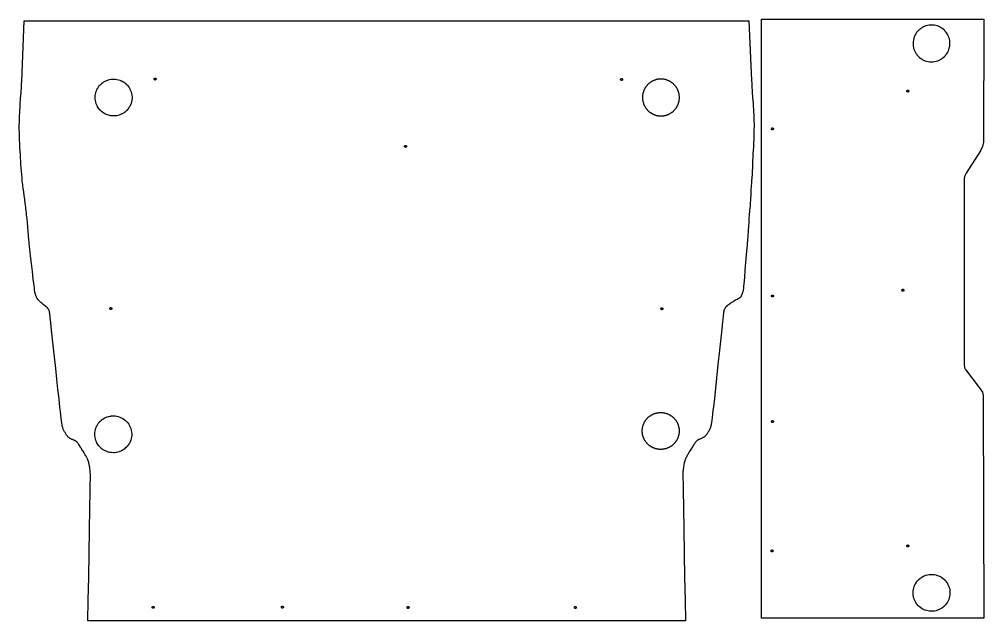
# Model space of a CAD drawing. Extents: x 0 to 10511, y 0 to 8892.
# Drawn here: x 3452 to 5412, y 476 to 1700 of the extents above; entities that cross this region are included whole.
import ezdxf

# ---------------------------------------------------------------- set-up
doc = ezdxf.new("R2010")
doc.units = 0
doc.layers.add('Default_Layer', color=1, linetype='CONTINUOUS')

msp = doc.modelspace()

# ---------------------------------------------------------------- linework, layer by layer
at = {"layer": 'Default_Layer'}
for points in [[(3591.6, 476.2), (3592.3, 517.7), (3593.1, 564.5), (3594.8, 661.1), (3595.5, 704.4), (3596.1, 740), (3596.3, 753.9), (3596.4, 764.7), (3596.5, 771.9), (3596.5, 774.1), (3596.5, 775.2), (3596.3, 777.6), (3596.1, 780.2), (3595.9, 782.7), (3595.6, 785.2), (3595.3, 787.6), (3594.9, 790), (3594.7, 791.1), (3594.5, 792.1), (3594.3, 793.1), (3594.1, 794), (3593.9, 794.9), (3593.6, 795.8), (3593.4, 796.8), (3593.1, 797.8), (3592.4, 799.8), (3591.7, 801.7), (3591, 803.5), (3590.4, 805.2), (3589.8, 806.6), (3589.3, 807.8), (3588.8, 808.7), (3588.3, 809.7), (3587.8, 810.6), (3587.3, 811.5), (3586.2, 813.4), (3585.1, 815.2), (3583.6, 817.6), (3581.6, 820.9), (3580.5, 822.7), (3579.4, 824.5), (3578.3, 826.3), (3577.2, 827.9), (3576.7, 828.7), (3576.2, 829.5), (3575.2, 831.1), (3574.2, 832.8), (3573.1, 834.4), (3572.6, 835.3), (3572, 836.1), (3571.4, 836.9), (3570.8, 837.6), (3570.2, 838.4), (3569.6, 839.1), (3568.9, 839.8), (3568.2, 840.4), (3567.8, 840.7), (3567.4, 841.1), (3567, 841.3), (3566.6, 841.6), (3566.1, 841.9), (3565.6, 842.2), (3564.6, 842.7), (3563.5, 843.2), (3562.4, 843.7), (3560.1, 844.6), (3559, 845.1), (3557.8, 845.6), (3556.7, 846.2), (3555.5, 846.8), (3555, 847.1), (3554.5, 847.4), (3553.9, 847.7), (3553.4, 848), (3552.9, 848.4), (3552.5, 848.8), (3552, 849.2), (3551.6, 849.6), (3551.2, 850), (3550.7, 850.5), (3549.9, 851.4), (3549, 852.5), (3548.2, 853.6), (3547.3, 854.8), (3546.5, 856.1), (3545.7, 857.4), (3544.9, 858.8), (3544.1, 860.2), (3543.3, 861.6), (3542.6, 863.1), (3541.9, 864.5), (3541.3, 866), (3540.7, 867.5), (3540.2, 868.9), (3539.7, 870.4), (3539.5, 870.9), (3539.4, 871.7), (3539.2, 872.8), (3539, 874.2), (3538.5, 877.8), (3537.9, 882.5), (3537.2, 888.1), (3536.4, 894.5), (3535.6, 901.7), (3534.7, 909.7), (3532.7, 927.4), (3530.5, 946.9), (3528.3, 967.6), (3526, 989), (3521.5, 1030.8), (3517.7, 1067.4), (3516.1, 1082.1), (3514.8, 1093.5), (3514, 1101), (3513.7, 1103.2), (3513.6, 1103.8), (3513.6, 1104.1), (3513.2, 1105.2), (3512.8, 1106.3), (3512.4, 1107.3), (3511.9, 1108.4), (3511.4, 1109.4), (3511.1, 1109.9), (3510.8, 1110.4), (3510.5, 1110.9), (3510.2, 1111.4), (3509.8, 1111.9), (3509.5, 1112.3), (3509.1, 1112.8), (3508.7, 1113.2), (3508.2, 1113.7), (3507.7, 1114.1), (3507.1, 1114.6), (3506.5, 1115), (3505.3, 1116), (3502.8, 1117.8), (3501.5, 1118.8), (3500.9, 1119.3), (3500.4, 1119.7), (3497.6, 1122.2), (3495.9, 1123.7), (3494.3, 1125.2), (3492.7, 1126.7), (3491.3, 1128), (3490.2, 1129.1), (3489.8, 1129.5), (3489.6, 1129.8), (3489.2, 1130.3), (3488.8, 1130.8), (3488.5, 1131.4), (3488.2, 1132), (3487.9, 1132.6), (3487.6, 1133.1), (3487.1, 1134.3), (3486.8, 1135.1), (3486.4, 1136.1), (3485.9, 1137.3), (3485.4, 1138.7), (3484.9, 1140.1), (3484.5, 1141.6), (3484, 1143), (3483.9, 1143.7), (3483.7, 1144.4), (3483.6, 1144.9), (3483.5, 1145.8), (3483.1, 1148.7), (3482.6, 1152.8), (3481.9, 1158), (3480.3, 1171.1), (3478.5, 1186.4), (3476.7, 1202.6), (3474.9, 1218.3), (3473.3, 1232.1), (3472.2, 1242.6), (3471.8, 1246.8), (3471.4, 1251.1), (3470.6, 1259.7), (3469.8, 1268.3), (3469.1, 1276.9), (3468.4, 1285.4), (3467.7, 1293.8), (3467.3, 1297.9), (3466.9, 1301.9), (3466.5, 1305.8), (3466.1, 1309.7), (3465.6, 1313.5), (3465.2, 1317.4), (3464.7, 1321.3), (3464.1, 1325.3), (3463.1, 1333.1), (3461.9, 1341), (3460.9, 1348.8), (3459.8, 1356.3), (3459.4, 1360), (3458.9, 1363.6), (3458.5, 1367.1), (3458.1, 1370.5), (3457.8, 1373.8), (3457.5, 1377.2), (3456.9, 1383.9), (3456.3, 1390.6), (3455.9, 1397.3), (3455.4, 1404.1), (3455, 1410.8), (3454.6, 1417.5), (3454.2, 1424.2), (3453.4, 1438.5), (3453, 1446.2), (3452.7, 1454.1), (3452.5, 1458.1), (3452.3, 1462.1), (3452.2, 1466.1), (3452.1, 1470.1), (3452, 1474.1), (3452, 1478.1), (3452, 1482), (3452, 1485.9), (3452.1, 1490), (3452.2, 1494.4), (3452.4, 1499.1), (3452.6, 1504.2), (3452.9, 1509.5), (3453.2, 1515), (3453.6, 1520.6), (3453.9, 1526.5), (3454.7, 1538.4), (3455.5, 1550.4), (3456.3, 1562.2), (3456.6, 1567.9), (3456.9, 1573.5), (3462, 1696.4), (4934.6, 1696.4), (4940.3, 1575.3), (4940.6, 1569.7), (4941, 1564), (4941.8, 1552.2), (4942.5, 1540.2), (4943.3, 1528.3), (4943.7, 1522.4), (4944, 1516.8), (4944.3, 1511.3), (4944.6, 1506), (4944.9, 1500.9), (4945.1, 1496.2), (4945.2, 1491.8), (4945.3, 1487.7), (4945.3, 1483.8), (4945.3, 1479.9), (4945.2, 1475.9), (4945.1, 1471.9), (4945, 1467.9), (4944.9, 1463.9), (4944.8, 1459.9), (4944.6, 1455.9), (4944.2, 1448), (4943.9, 1440.3), (4943.1, 1426), (4942.9, 1422.7), (4942.7, 1419.3), (4942.5, 1412.6), (4942.3, 1405.9), (4942.1, 1399.1), (4941.9, 1395.8), (4941.8, 1392.4), (4941.6, 1389.1), (4941.5, 1385.7), (4941.2, 1382.4), (4941, 1379), (4940.7, 1375.7), (4940.4, 1372.3), (4940.1, 1368.9), (4939.8, 1365.4), (4939.6, 1361.8), (4939.3, 1358.1), (4939.1, 1354.4), (4938.9, 1350.6), (4938.5, 1342.8), (4938.2, 1335), (4937.9, 1331), (4937.7, 1327.1), (4937.4, 1323.1), (4937.1, 1319.2), (4936.8, 1315.3), (4936.4, 1311.5), (4936, 1307.6), (4935.6, 1303.7), (4935.3, 1299.7), (4935, 1295.6), (4934.7, 1291.4), (4934.4, 1287.2), (4934, 1278.7), (4933.5, 1270.1), (4933.2, 1265.8), (4932.9, 1261.5), (4932.6, 1257.2), (4932.3, 1252.9), (4931.9, 1248.7), (4931.5, 1244.4), (4931, 1239.7), (4930.5, 1234), (4930, 1227.6), (4929.3, 1220.5), (4928.1, 1205.1), (4926.8, 1189.2), (4925.6, 1174.2), (4924.5, 1161.5), (4924.1, 1156.4), (4923.7, 1152.3), (4923.5, 1149.5), (4923.3, 1148.6), (4923.3, 1148.1), (4923.1, 1147.5), (4922.9, 1146.8), (4922.5, 1145.3), (4922, 1143.9), (4921.5, 1142.4), (4921, 1141.1), (4920.6, 1139.8), (4920.2, 1138.8), (4919.9, 1138.1), (4919.3, 1136.9), (4919.1, 1136.3), (4918.8, 1135.7), (4918.5, 1135.2), (4918.1, 1134.6), (4917.8, 1134.1), (4917.4, 1133.5), (4917.2, 1133.4), (4917, 1133.2), (4916.7, 1133), (4916.3, 1132.7), (4915.4, 1132.1), (4914.2, 1131.4), (4911.2, 1129.8), (4907.9, 1128), (4904.4, 1126.1), (4902.8, 1125.2), (4901.2, 1124.3), (4899.8, 1123.5), (4898.6, 1122.8), (4897.6, 1122.1), (4897.2, 1121.8), (4896.9, 1121.6), (4896.3, 1121.1), (4895.7, 1120.6), (4894.5, 1119.6), (4891.9, 1117.8), (4890.7, 1116.9), (4890.1, 1116.4), (4889.6, 1115.9), (4889.1, 1115.5), (4888.6, 1115), (4888.2, 1114.6), (4887.8, 1114.1), (4887.4, 1113.7), (4887.1, 1113.2), (4886.8, 1112.7), (4886.4, 1112.3), (4886.1, 1111.8), (4885.9, 1111.2), (4885.3, 1110.2), (4884.9, 1109.2), (4884.4, 1108.1), (4884, 1107), (4883.7, 1105.9), (4883.6, 1105.6), (4883.6, 1105), (4883.3, 1102.9), (4882.4, 1095.3), (4881.2, 1083.9), (4879.6, 1069.2), (4875.7, 1032.6), (4871.2, 990.8), (4869, 969.4), (4866.7, 948.7), (4864.6, 929.2), (4862.6, 911.5), (4861.7, 903.6), (4860.8, 896.3), (4860.1, 889.9), (4859.4, 884.3), (4858.8, 879.7), (4858.3, 876), (4858.1, 874.6), (4857.9, 873.5), (4857.7, 872.7), (4857.6, 872.2), (4857.1, 870.8), (4856.5, 869.3), (4856, 867.8), (4855.3, 866.4), (4854.6, 864.9), (4853.9, 863.4), (4853.2, 862), (4852.4, 860.6), (4851.6, 859.2), (4850.8, 857.9), (4849.9, 856.6), (4849.1, 855.4), (4848.2, 854.3), (4847.4, 853.2), (4846.5, 852.3), (4846.1, 851.8), (4845.7, 851.4), (4845.2, 851), (4844.8, 850.6), (4844.3, 850.2), (4843.8, 849.9), (4843.3, 849.5), (4842.8, 849.2), (4842.3, 848.9), (4841.7, 848.6), (4840.6, 848), (4839.4, 847.4), (4838.3, 846.9), (4837.1, 846.4), (4834.8, 845.5), (4833.7, 845), (4832.6, 844.5), (4831.6, 844), (4831.2, 843.7), (4830.7, 843.4), (4830.3, 843.2), (4829.8, 842.9), (4829.4, 842.6), (4829.1, 842.2), (4828.4, 841.6), (4827.7, 840.9), (4827, 840.2), (4826.4, 839.4), (4825.8, 838.7), (4825.2, 837.9), (4824.7, 837.1), (4824.1, 836.3), (4823.1, 834.6), (4822.1, 832.9), (4821.1, 831.3), (4820.6, 830.5), (4820, 829.7), (4819, 828.1), (4817.9, 826.3), (4816.7, 824.5), (4815.6, 822.7), (4813.6, 819.4), (4812.2, 817), (4811.1, 815.2), (4810, 813.3), (4809.4, 812.4), (4808.9, 811.5), (4808.4, 810.5), (4808, 809.6), (4807.5, 808.4), (4806.9, 807), (4806.2, 805.3), (4805.5, 803.5), (4804.8, 801.6), (4804.2, 799.6), (4803.9, 798.6), (4803.6, 797.7), (4803.4, 796.7), (4803.1, 795.8), (4802.9, 794.9), (4802.7, 793.9), (4802.5, 792.9), (4802.3, 791.8), (4802, 789.5), (4801.7, 787), (4801.4, 784.5), (4801.1, 782), (4800.9, 779.5), (4800.8, 777), (4800.7, 775.9), (4800.7, 773.7), (4800.8, 766.4), (4801, 755.5), (4801.2, 741.5), (4801.7, 705.5), (4802.5, 661.9), (4804.2, 564.6), (4805, 517.6), (4805.7, 476.2), (4434.2, 476.2), (4419, 476.2), (3591.6, 476.2)], [(3725.9, 1578.1), (3725.9, 1578.3), (3725.9, 1578.5), (3726, 1578.7), (3726, 1578.9), (3726.1, 1579.1), (3726.2, 1579.2), (3726.3, 1579.4), (3726.5, 1579.5), (3726.6, 1579.7), (3726.8, 1579.8), (3726.9, 1579.9), (3727.1, 1580), (3727.3, 1580), (3727.5, 1580.1), (3727.7, 1580.1), (3727.9, 1580.1), (3728.1, 1580.1), (3728.3, 1580.1), (3728.5, 1580), (3728.7, 1580), (3728.8, 1579.9), (3729, 1579.8), (3729.2, 1579.7), (3729.3, 1579.5), (3729.4, 1579.4), (3729.6, 1579.2), (3729.7, 1579.1), (3729.7, 1578.9), (3729.8, 1578.7), (3729.9, 1578.5), (3729.9, 1578.3), (3729.9, 1578.1), (3729.9, 1577.9), (3729.9, 1577.7), (3729.8, 1577.5), (3729.7, 1577.4), (3729.7, 1577.2), (3729.6, 1577), (3729.4, 1576.9), (3729.3, 1576.7), (3729.2, 1576.6), (3729, 1576.5), (3728.8, 1576.4), (3728.7, 1576.3), (3728.5, 1576.2), (3728.3, 1576.2), (3728.1, 1576.1), (3727.9, 1576.1), (3727.7, 1576.1), (3727.5, 1576.2), (3727.3, 1576.2), (3727.1, 1576.3), (3726.9, 1576.4), (3726.8, 1576.5), (3726.6, 1576.6), (3726.5, 1576.7), (3726.3, 1576.9), (3726.2, 1577), (3726.1, 1577.2), (3726, 1577.4), (3726, 1577.5), (3725.9, 1577.7), (3725.9, 1577.9), (3725.9, 1578.1)], [(4674.1, 1577.3), (4674.1, 1577.5), (4674.2, 1577.7), (4674.2, 1577.9), (4674.3, 1578), (4674.4, 1578.2), (4674.5, 1578.4), (4674.6, 1578.5), (4674.7, 1578.7), (4674.8, 1578.8), (4675, 1578.9), (4675.2, 1579), (4675.3, 1579.1), (4675.5, 1579.2), (4675.7, 1579.2), (4675.9, 1579.3), (4676.1, 1579.3), (4676.3, 1579.3), (4676.5, 1579.2), (4676.7, 1579.2), (4676.9, 1579.1), (4677.1, 1579), (4677.2, 1578.9), (4677.4, 1578.8), (4677.5, 1578.7), (4677.7, 1578.5), (4677.8, 1578.4), (4677.9, 1578.2), (4678, 1578), (4678, 1577.9), (4678.1, 1577.7), (4678.1, 1577.5), (4678.1, 1577.3), (4678.1, 1577.1), (4678.1, 1576.9), (4678, 1576.7), (4678, 1576.5), (4677.9, 1576.3), (4677.8, 1576.2), (4677.7, 1576), (4677.5, 1575.9), (4677.4, 1575.7), (4677.2, 1575.6), (4677.1, 1575.5), (4676.9, 1575.4), (4676.7, 1575.4), (4676.5, 1575.3), (4676.3, 1575.3), (4676.1, 1575.3), (4675.9, 1575.3), (4675.7, 1575.3), (4675.5, 1575.4), (4675.3, 1575.4), (4675.2, 1575.5), (4675, 1575.6), (4674.8, 1575.7), (4674.7, 1575.9), (4674.6, 1576), (4674.5, 1576.2), (4674.4, 1576.3), (4674.3, 1576.5), (4674.2, 1576.7), (4674.2, 1576.9), (4674.1, 1577.1), (4674.1, 1577.3)], [(4756.1, 1503), (4757.1, 1503.1), (4758, 1503.1), (4759, 1503.2), (4759.9, 1503.2), (4760.9, 1503.3), (4761.8, 1503.5), (4762.7, 1503.6), (4763.7, 1503.8), (4764.6, 1504), (4765.5, 1504.2), (4766.4, 1504.5), (4767.3, 1504.7), (4768.1, 1505), (4769, 1505.3), (4769.9, 1505.6), (4770.7, 1506), (4771.5, 1506.4), (4772.4, 1506.7), (4773.2, 1507.1), (4774, 1507.6), (4774.8, 1508), (4775.6, 1508.5), (4776.3, 1509), (4777.1, 1509.4), (4777.8, 1510), (4778.5, 1510.5), (4779.3, 1511), (4780, 1511.6), (4780.6, 1512.2), (4781.3, 1512.8), (4782, 1513.4), (4782.6, 1514), (4783.3, 1514.7), (4783.9, 1515.3), (4784.5, 1516), (4785, 1516.7), (4785.6, 1517.4), (4786.2, 1518.1), (4786.7, 1518.8), (4787.2, 1519.6), (4787.7, 1520.3), (4788.2, 1521.1), (4788.6, 1521.9), (4789.1, 1522.7), (4789.5, 1523.5), (4789.9, 1524.3), (4790.3, 1525.1), (4790.7, 1525.9), (4791, 1526.8), (4791.3, 1527.6), (4791.6, 1528.5), (4791.9, 1529.4), (4792.2, 1530.3), (4792.4, 1531.2), (4792.6, 1532.1), (4792.8, 1533), (4793, 1533.9), (4793.2, 1534.8), (4793.3, 1535.8), (4793.4, 1536.7), (4793.5, 1537.7), (4793.6, 1538.6), (4793.6, 1539.6), (4793.6, 1540.5), (4793.6, 1541.5), (4793.6, 1542.5), (4793.5, 1543.4), (4793.4, 1544.4), (4793.3, 1545.3), (4793.2, 1546.3), (4793, 1547.2), (4792.8, 1548.1), (4792.6, 1549), (4792.4, 1549.9), (4792.2, 1550.8), (4791.9, 1551.7), (4791.6, 1552.6), (4791.3, 1553.4), (4791, 1554.3), (4790.7, 1555.1), (4790.3, 1556), (4789.9, 1556.8), (4789.5, 1557.6), (4789.1, 1558.4), (4788.6, 1559.2), (4788.2, 1560), (4787.7, 1560.8), (4787.2, 1561.5), (4786.7, 1562.3), (4786.2, 1563), (4785.6, 1563.7), (4785, 1564.4), (4784.5, 1565.1), (4783.9, 1565.8), (4783.3, 1566.4), (4782.6, 1567.1), (4782, 1567.7), (4781.3, 1568.3), (4780.6, 1568.9), (4780, 1569.5), (4779.3, 1570), (4778.5, 1570.6), (4777.8, 1571.1), (4777.1, 1571.6), (4776.3, 1572.1), (4775.6, 1572.6), (4774.8, 1573.1), (4774, 1573.5), (4773.2, 1573.9), (4772.4, 1574.3), (4771.5, 1574.7), (4770.7, 1575.1), (4769.9, 1575.4), (4769, 1575.8), (4768.1, 1576.1), (4767.3, 1576.4), (4766.4, 1576.6), (4765.5, 1576.9), (4764.6, 1577.1), (4763.7, 1577.3), (4762.7, 1577.5), (4761.8, 1577.6), (4760.9, 1577.7), (4759.9, 1577.8), (4759, 1577.9), (4758, 1578), (4757.1, 1578), (4756.1, 1578), (4755.1, 1578), (4754.2, 1578), (4753.2, 1577.9), (4752.3, 1577.8), (4751.3, 1577.7), (4750.4, 1577.6), (4749.5, 1577.5), (4748.5, 1577.3), (4747.6, 1577.1), (4746.7, 1576.9), (4745.8, 1576.6), (4745, 1576.4), (4744.1, 1576.1), (4743.2, 1575.8), (4742.4, 1575.4), (4741.5, 1575.1), (4740.7, 1574.7), (4739.8, 1574.3), (4739, 1573.9), (4738.2, 1573.5), (4737.4, 1573.1), (4736.7, 1572.6), (4735.9, 1572.1), (4735.1, 1571.6), (4734.4, 1571.1), (4733.7, 1570.6), (4733, 1570), (4732.3, 1569.5), (4731.6, 1568.9), (4730.9, 1568.3), (4730.2, 1567.7), (4729.6, 1567.1), (4729, 1566.4), (4728.3, 1565.8), (4727.8, 1565.1), (4727.2, 1564.4), (4726.6, 1563.7), (4726.1, 1563), (4725.5, 1562.3), (4725, 1561.5), (4724.5, 1560.8), (4724, 1560), (4723.6, 1559.2), (4723.1, 1558.4), (4722.7, 1557.6), (4722.3, 1556.8), (4721.9, 1556), (4721.6, 1555.1), (4721.2, 1554.3), (4720.9, 1553.4), (4720.6, 1552.6), (4720.3, 1551.7), (4720, 1550.8), (4719.8, 1549.9), (4719.6, 1549), (4719.4, 1548.1), (4719.2, 1547.2), (4719, 1546.3), (4718.9, 1545.3), (4718.8, 1544.4), (4718.7, 1543.4), (4718.7, 1542.5), (4718.6, 1541.5), (4718.6, 1540.5), (4718.6, 1539.6), (4718.7, 1538.6), (4718.7, 1537.7), (4718.8, 1536.7), (4718.9, 1535.8), (4719, 1534.8), (4719.2, 1533.9), (4719.4, 1533), (4719.6, 1532.1), (4719.8, 1531.2), (4720, 1530.3), (4720.3, 1529.4), (4720.6, 1528.5), (4720.9, 1527.6), (4721.2, 1526.8), (4721.6, 1525.9), (4721.9, 1525.1), (4722.3, 1524.3), (4722.7, 1523.5), (4723.1, 1522.7), (4723.6, 1521.9), (4724, 1521.1), (4724.5, 1520.3), (4725, 1519.6), (4725.5, 1518.8), (4726.1, 1518.1), (4726.6, 1517.4), (4727.2, 1516.7), (4727.8, 1516), (4728.3, 1515.3), (4729, 1514.7), (4729.6, 1514), (4730.2, 1513.4), (4730.9, 1512.8), (4731.6, 1512.2), (4732.3, 1511.6), (4733, 1511), (4733.7, 1510.5), (4734.4, 1510), (4735.1, 1509.4), (4735.9, 1509), (4736.7, 1508.5), (4737.4, 1508), (4738.2, 1507.6), (4739, 1507.1), (4739.8, 1506.7), (4740.7, 1506.4), (4741.5, 1506), (4742.4, 1505.6), (4743.2, 1505.3), (4744.1, 1505), (4745, 1504.7), (4745.8, 1504.5), (4746.7, 1504.2), (4747.6, 1504), (4748.5, 1503.8), (4749.5, 1503.6), (4750.4, 1503.5), (4751.3, 1503.3), (4752.3, 1503.2), (4753.2, 1503.2), (4754.2, 1503.1), (4755.1, 1503.1), (4756.1, 1503)], [(5257.7, 1551.6), (5257.5, 1551.6), (5257.3, 1551.6), (5257.1, 1551.7), (5256.9, 1551.8), (5256.8, 1551.8), (5256.6, 1551.9), (5256.4, 1552.1), (5256.3, 1552.2), (5256.2, 1552.3), (5256, 1552.5), (5255.9, 1552.7), (5255.9, 1552.8), (5255.8, 1553), (5255.7, 1553.2), (5255.7, 1553.4), (5255.7, 1553.6), (5255.7, 1553.8), (5255.7, 1554), (5255.8, 1554.2), (5255.9, 1554.4), (5255.9, 1554.6), (5256, 1554.7), (5256.2, 1554.9), (5256.3, 1555), (5256.4, 1555.1), (5256.6, 1555.3), (5256.8, 1555.4), (5256.9, 1555.4), (5257.1, 1555.5), (5257.3, 1555.6), (5257.5, 1555.6), (5257.7, 1555.6), (5257.9, 1555.6), (5258.1, 1555.6), (5258.3, 1555.5), (5258.5, 1555.4), (5258.7, 1555.4), (5258.8, 1555.3), (5259, 1555.1), (5259.1, 1555), (5259.3, 1554.9), (5259.4, 1554.7), (5259.5, 1554.6), (5259.6, 1554.4), (5259.6, 1554.2), (5259.7, 1554), (5259.7, 1553.8), (5259.7, 1553.6), (5259.7, 1553.4), (5259.7, 1553.2), (5259.6, 1553), (5259.6, 1552.8), (5259.5, 1552.7), (5259.4, 1552.5), (5259.3, 1552.3), (5259.1, 1552.2), (5259, 1552.1), (5258.8, 1551.9), (5258.7, 1551.8), (5258.5, 1551.8), (5258.3, 1551.7), (5258.1, 1551.6), (5257.9, 1551.6), (5257.7, 1551.6)], [(4982.7, 1474.6), (4982.5, 1474.7), (4982.3, 1474.7), (4982.1, 1474.7), (4982, 1474.8), (4981.8, 1474.9), (4981.6, 1475), (4981.5, 1475.1), (4981.3, 1475.2), (4981.2, 1475.4), (4981.1, 1475.5), (4981, 1475.7), (4980.9, 1475.9), (4980.8, 1476), (4980.8, 1476.2), (4980.7, 1476.4), (4980.7, 1476.6), (4980.7, 1476.8), (4980.8, 1477), (4980.8, 1477.2), (4980.9, 1477.4), (4981, 1477.6), (4981.1, 1477.8), (4981.2, 1477.9), (4981.3, 1478.1), (4981.5, 1478.2), (4981.6, 1478.3), (4981.8, 1478.4), (4982, 1478.5), (4982.1, 1478.6), (4982.3, 1478.6), (4982.5, 1478.6), (4982.7, 1478.6), (4982.9, 1478.6), (4983.1, 1478.6), (4983.3, 1478.6), (4983.5, 1478.5), (4983.7, 1478.4), (4983.8, 1478.3), (4984, 1478.2), (4984.1, 1478.1), (4984.3, 1477.9), (4984.4, 1477.8), (4984.5, 1477.6), (4984.6, 1477.4), (4984.6, 1477.2), (4984.7, 1477), (4984.7, 1476.8), (4984.7, 1476.6), (4984.7, 1476.4), (4984.7, 1476.2), (4984.6, 1476), (4984.6, 1475.9), (4984.5, 1475.7), (4984.4, 1475.5), (4984.3, 1475.4), (4984.1, 1475.2), (4984, 1475.1), (4983.8, 1475), (4983.7, 1474.9), (4983.5, 1474.8), (4983.3, 1474.7), (4983.1, 1474.7), (4982.9, 1474.7), (4982.7, 1474.6)], [(4234.9, 1441.1), (4235, 1441.3), (4235, 1441.5), (4235, 1441.7), (4235.1, 1441.9), (4235.2, 1442.1), (4235.3, 1442.3), (4235.4, 1442.4), (4235.5, 1442.6), (4235.7, 1442.7), (4235.8, 1442.8), (4236, 1442.9), (4236.2, 1443), (4236.3, 1443), (4236.5, 1443.1), (4236.7, 1443.1), (4236.9, 1443.1), (4237.1, 1443.1), (4237.3, 1443.1), (4237.5, 1443), (4237.7, 1443), (4237.9, 1442.9), (4238.1, 1442.8), (4238.2, 1442.7), (4238.4, 1442.6), (4238.5, 1442.4), (4238.6, 1442.3), (4238.7, 1442.1), (4238.8, 1441.9), (4238.9, 1441.7), (4238.9, 1441.5), (4238.9, 1441.3), (4238.9, 1441.1), (4238.9, 1440.9), (4238.9, 1440.7), (4238.9, 1440.5), (4238.8, 1440.4), (4238.7, 1440.2), (4238.6, 1440), (4238.5, 1439.9), (4238.4, 1439.7), (4238.2, 1439.6), (4238.1, 1439.5), (4237.9, 1439.4), (4237.7, 1439.3), (4237.5, 1439.2), (4237.3, 1439.2), (4237.1, 1439.1), (4236.9, 1439.1), (4236.7, 1439.1), (4236.5, 1439.2), (4236.3, 1439.2), (4236.2, 1439.3), (4236, 1439.4), (4235.8, 1439.5), (4235.7, 1439.6), (4235.5, 1439.7), (4235.4, 1439.9), (4235.3, 1440), (4235.2, 1440.2), (4235.1, 1440.4), (4235, 1440.5), (4235, 1440.7), (4235, 1440.9), (4234.9, 1441.1)], [(4982.7, 1134.7), (4982.5, 1134.7), (4982.3, 1134.7), (4982.1, 1134.8), (4982, 1134.9), (4981.8, 1134.9), (4981.6, 1135), (4981.5, 1135.2), (4981.3, 1135.3), (4981.2, 1135.4), (4981.1, 1135.6), (4981, 1135.7), (4980.9, 1135.9), (4980.8, 1136.1), (4980.8, 1136.3), (4980.7, 1136.5), (4980.7, 1136.7), (4980.7, 1136.9), (4980.8, 1137.1), (4980.8, 1137.3), (4980.9, 1137.5), (4981, 1137.7), (4981.1, 1137.8), (4981.2, 1138), (4981.3, 1138.1), (4981.5, 1138.2), (4981.6, 1138.4), (4981.8, 1138.5), (4982, 1138.5), (4982.1, 1138.6), (4982.3, 1138.7), (4982.5, 1138.7), (4982.7, 1138.7), (4982.9, 1138.7), (4983.1, 1138.7), (4983.3, 1138.6), (4983.5, 1138.5), (4983.7, 1138.5), (4983.8, 1138.4), (4984, 1138.2), (4984.1, 1138.1), (4984.3, 1138), (4984.4, 1137.8), (4984.5, 1137.7), (4984.6, 1137.5), (4984.6, 1137.3), (4984.7, 1137.1), (4984.7, 1136.9), (4984.7, 1136.7), (4984.7, 1136.5), (4984.7, 1136.3), (4984.6, 1136.1), (4984.6, 1135.9), (4984.5, 1135.7), (4984.4, 1135.6), (4984.3, 1135.4), (4984.1, 1135.3), (4984, 1135.2), (4983.8, 1135), (4983.7, 1134.9), (4983.5, 1134.9), (4983.3, 1134.8), (4983.1, 1134.7), (4982.9, 1134.7), (4982.7, 1134.7)], [(5247.9, 1146.5), (5247.7, 1146.5), (5247.5, 1146.5), (5247.3, 1146.6), (5247.1, 1146.6), (5246.9, 1146.7), (5246.8, 1146.8), (5246.6, 1146.9), (5246.5, 1147.1), (5246.3, 1147.2), (5246.2, 1147.4), (5246.1, 1147.5), (5246, 1147.7), (5246, 1147.9), (5245.9, 1148.1), (5245.9, 1148.3), (5245.9, 1148.5), (5245.9, 1148.7), (5245.9, 1148.9), (5246, 1149.1), (5246, 1149.3), (5246.1, 1149.4), (5246.2, 1149.6), (5246.3, 1149.7), (5246.5, 1149.9), (5246.6, 1150), (5246.8, 1150.1), (5246.9, 1150.2), (5247.1, 1150.3), (5247.3, 1150.4), (5247.5, 1150.4), (5247.7, 1150.5), (5247.9, 1150.5), (5248.1, 1150.5), (5248.3, 1150.4), (5248.5, 1150.4), (5248.7, 1150.3), (5248.8, 1150.2), (5249, 1150.1), (5249.1, 1150), (5249.3, 1149.9), (5249.4, 1149.7), (5249.5, 1149.6), (5249.6, 1149.4), (5249.7, 1149.3), (5249.8, 1149.1), (5249.8, 1148.9), (5249.9, 1148.7), (5249.9, 1148.5), (5249.9, 1148.3), (5249.8, 1148.1), (5249.8, 1147.9), (5249.7, 1147.7), (5249.6, 1147.5), (5249.5, 1147.4), (5249.4, 1147.2), (5249.3, 1147.1), (5249.1, 1146.9), (5249, 1146.8), (5248.8, 1146.7), (5248.7, 1146.6), (5248.5, 1146.6), (5248.3, 1146.5), (5248.1, 1146.5), (5247.9, 1146.5)], [(3635.9, 1111.2), (3635.9, 1111.4), (3635.9, 1111.6), (3636, 1111.7), (3636, 1111.9), (3636.1, 1112.1), (3636.2, 1112.3), (3636.3, 1112.4), (3636.5, 1112.6), (3636.6, 1112.7), (3636.8, 1112.8), (3636.9, 1112.9), (3637.1, 1113), (3637.3, 1113.1), (3637.5, 1113.1), (3637.7, 1113.1), (3637.9, 1113.2), (3638.1, 1113.1), (3638.3, 1113.1), (3638.5, 1113.1), (3638.7, 1113), (3638.8, 1112.9), (3639, 1112.8), (3639.1, 1112.7), (3639.3, 1112.6), (3639.4, 1112.4), (3639.5, 1112.3), (3639.6, 1112.1), (3639.7, 1111.9), (3639.8, 1111.7), (3639.8, 1111.6), (3639.9, 1111.4), (3639.9, 1111.2), (3639.9, 1110.9), (3639.8, 1110.8), (3639.8, 1110.6), (3639.7, 1110.4), (3639.6, 1110.2), (3639.5, 1110), (3639.4, 1109.9), (3639.3, 1109.7), (3639.1, 1109.6), (3639, 1109.5), (3638.8, 1109.4), (3638.7, 1109.3), (3638.5, 1109.2), (3638.3, 1109.2), (3638.1, 1109.2), (3637.9, 1109.2), (3637.7, 1109.2), (3637.5, 1109.2), (3637.3, 1109.2), (3637.1, 1109.3), (3636.9, 1109.4), (3636.8, 1109.5), (3636.6, 1109.6), (3636.5, 1109.7), (3636.3, 1109.9), (3636.2, 1110), (3636.1, 1110.2), (3636, 1110.4), (3636, 1110.6), (3635.9, 1110.8), (3635.9, 1110.9), (3635.9, 1111.2)], [(4756.1, 1110.9), (4756.1, 1111.1), (4756.1, 1111.3), (4756.2, 1111.5), (4756.2, 1111.6), (4756.3, 1111.8), (4756.4, 1112), (4756.5, 1112.1), (4756.7, 1112.3), (4756.8, 1112.4), (4757, 1112.5), (4757.1, 1112.6), (4757.3, 1112.7), (4757.5, 1112.8), (4757.7, 1112.8), (4757.9, 1112.9), (4758.1, 1112.9), (4758.3, 1112.9), (4758.5, 1112.8), (4758.7, 1112.8), (4758.9, 1112.7), (4759, 1112.6), (4759.2, 1112.5), (4759.3, 1112.4), (4759.5, 1112.3), (4759.6, 1112.1), (4759.7, 1112), (4759.8, 1111.8), (4759.9, 1111.6), (4760, 1111.5), (4760, 1111.3), (4760.1, 1111.1), (4760.1, 1110.9), (4760.1, 1110.7), (4760, 1110.5), (4760, 1110.3), (4759.9, 1110.1), (4759.8, 1109.9), (4759.7, 1109.7), (4759.6, 1109.6), (4759.5, 1109.5), (4759.3, 1109.3), (4759.2, 1109.2), (4759, 1109.1), (4758.9, 1109), (4758.7, 1109), (4758.5, 1108.9), (4758.3, 1108.9), (4758.1, 1108.9), (4757.9, 1108.9), (4757.7, 1108.9), (4757.5, 1109), (4757.3, 1109), (4757.1, 1109.1), (4757, 1109.2), (4756.8, 1109.3), (4756.7, 1109.5), (4756.5, 1109.6), (4756.4, 1109.7), (4756.3, 1109.9), (4756.2, 1110.1), (4756.2, 1110.3), (4756.1, 1110.5), (4756.1, 1110.7), (4756.1, 1110.9)], [(4755.6, 824.7), (4754.6, 824.7), (4753.6, 824.7), (4752.7, 824.8), (4751.7, 824.9), (4750.8, 825), (4749.9, 825.1), (4748.9, 825.3), (4748, 825.5), (4747.1, 825.7), (4746.2, 825.9), (4745.3, 826.1), (4744.4, 826.4), (4743.5, 826.7), (4742.7, 827), (4741.8, 827.3), (4741, 827.6), (4740.1, 828), (4739.3, 828.4), (4738.5, 828.8), (4737.7, 829.2), (4736.9, 829.7), (4736.1, 830.1), (4735.4, 830.6), (4734.6, 831.1), (4733.9, 831.6), (4733.1, 832.1), (4732.4, 832.7), (4731.7, 833.3), (4731, 833.8), (4730.4, 834.4), (4729.7, 835), (4729, 835.7), (4728.4, 836.3), (4727.8, 837), (4727.2, 837.7), (4726.6, 838.3), (4726.1, 839), (4725.5, 839.8), (4725, 840.5), (4724.5, 841.2), (4724, 842), (4723.5, 842.7), (4723, 843.5), (4722.6, 844.3), (4722.2, 845.1), (4721.8, 845.9), (4721.4, 846.8), (4721, 847.6), (4720.7, 848.4), (4720.3, 849.3), (4720, 850.2), (4719.8, 851), (4719.5, 851.9), (4719.2, 852.8), (4719, 853.7), (4718.8, 854.6), (4718.7, 855.6), (4718.5, 856.5), (4718.4, 857.4), (4718.3, 858.4), (4718.2, 859.3), (4718.1, 860.3), (4718.1, 861.2), (4718.1, 862.2), (4718.1, 863.2), (4718.1, 864.1), (4718.2, 865.1), (4718.3, 866), (4718.4, 867), (4718.5, 867.9), (4718.7, 868.8), (4718.8, 869.8), (4719, 870.7), (4719.2, 871.6), (4719.5, 872.5), (4719.8, 873.3), (4720, 874.2), (4720.3, 875.1), (4720.7, 875.9), (4721, 876.8), (4721.4, 877.6), (4721.8, 878.5), (4722.2, 879.3), (4722.6, 880.1), (4723, 880.9), (4723.5, 881.6), (4724, 882.4), (4724.5, 883.2), (4725, 883.9), (4725.5, 884.6), (4726.1, 885.3), (4726.6, 886), (4727.2, 886.7), (4727.8, 887.4), (4728.4, 888.1), (4729, 888.7), (4729.7, 889.3), (4730.4, 890), (4731, 890.5), (4731.7, 891.1), (4732.4, 891.7), (4733.1, 892.2), (4733.9, 892.8), (4734.6, 893.3), (4735.4, 893.8), (4736.1, 894.3), (4736.9, 894.7), (4737.7, 895.2), (4738.5, 895.6), (4739.3, 896), (4740.1, 896.4), (4741, 896.7), (4741.8, 897.1), (4742.7, 897.4), (4743.5, 897.7), (4744.4, 898), (4745.3, 898.3), (4746.2, 898.5), (4747.1, 898.7), (4748, 898.9), (4748.9, 899.1), (4749.9, 899.3), (4750.8, 899.4), (4751.7, 899.5), (4752.7, 899.6), (4753.6, 899.6), (4754.6, 899.7), (4755.6, 899.7), (4756.5, 899.7), (4757.5, 899.6), (4758.5, 899.6), (4759.4, 899.5), (4760.3, 899.4), (4761.3, 899.3), (4762.2, 899.1), (4763.1, 898.9), (4764, 898.7), (4764.9, 898.5), (4765.8, 898.3), (4766.7, 898), (4767.6, 897.7), (4768.5, 897.4), (4769.3, 897.1), (4770.2, 896.7), (4771, 896.4), (4771.8, 896), (4772.6, 895.6), (4773.4, 895.2), (4774.2, 894.7), (4775, 894.3), (4775.8, 893.8), (4776.5, 893.3), (4777.3, 892.8), (4778, 892.2), (4778.7, 891.7), (4779.4, 891.1), (4780.1, 890.5), (4780.8, 890), (4781.4, 889.3), (4782.1, 888.7), (4782.7, 888.1), (4783.3, 887.4), (4783.9, 886.7), (4784.5, 886), (4785.1, 885.3), (4785.6, 884.6), (4786.1, 883.9), (4786.7, 883.2), (4787.2, 882.4), (4787.6, 881.6), (4788.1, 880.9), (4788.5, 880.1), (4789, 879.3), (4789.4, 878.5), (4789.8, 877.6), (4790.1, 876.8), (4790.5, 875.9), (4790.8, 875.1), (4791.1, 874.2), (4791.4, 873.3), (4791.6, 872.5), (4791.9, 871.6), (4792.1, 870.7), (4792.3, 869.8), (4792.5, 868.8), (4792.6, 867.9), (4792.8, 867), (4792.9, 866), (4793, 865.1), (4793, 864.1), (4793.1, 863.2), (4793.1, 862.2), (4793.1, 861.2), (4793, 860.3), (4793, 859.3), (4792.9, 858.4), (4792.8, 857.4), (4792.6, 856.5), (4792.5, 855.6), (4792.3, 854.6), (4792.1, 853.7), (4791.9, 852.8), (4791.6, 851.9), (4791.4, 851), (4791.1, 850.2), (4790.8, 849.3), (4790.5, 848.4), (4790.1, 847.6), (4789.8, 846.8), (4789.4, 845.9), (4789, 845.1), (4788.5, 844.3), (4788.1, 843.5), (4787.6, 842.7), (4787.2, 842), (4786.7, 841.2), (4786.1, 840.5), (4785.6, 839.8), (4785.1, 839), (4784.5, 838.3), (4783.9, 837.7), (4783.3, 837), (4782.7, 836.3), (4782.1, 835.7), (4781.4, 835), (4780.8, 834.4), (4780.1, 833.8), (4779.4, 833.3), (4778.7, 832.7), (4778, 832.1), (4777.3, 831.6), (4776.5, 831.1), (4775.8, 830.6), (4775, 830.1), (4774.2, 829.7), (4773.4, 829.2), (4772.6, 828.8), (4771.8, 828.4), (4771, 828), (4770.2, 827.6), (4769.3, 827.3), (4768.5, 827), (4767.6, 826.7), (4766.7, 826.4), (4765.8, 826.1), (4764.9, 825.9), (4764, 825.7), (4763.1, 825.5), (4762.2, 825.3), (4761.3, 825.1), (4760.3, 825), (4759.4, 824.9), (4758.5, 824.8), (4757.5, 824.7), (4756.5, 824.7), (4755.6, 824.7)], [(4982.7, 879.3), (4982.5, 879.3), (4982.3, 879.4), (4982.1, 879.4), (4982, 879.5), (4981.8, 879.6), (4981.6, 879.7), (4981.5, 879.8), (4981.3, 879.9), (4981.2, 880), (4981.1, 880.2), (4981, 880.4), (4980.9, 880.5), (4980.8, 880.7), (4980.8, 880.9), (4980.7, 881.1), (4980.7, 881.3), (4980.7, 881.5), (4980.8, 881.7), (4980.8, 881.9), (4980.9, 882.1), (4981, 882.3), (4981.1, 882.4), (4981.2, 882.6), (4981.3, 882.7), (4981.5, 882.9), (4981.6, 883), (4981.8, 883.1), (4982, 883.2), (4982.1, 883.2), (4982.3, 883.3), (4982.5, 883.3), (4982.7, 883.3), (4982.9, 883.3), (4983.1, 883.3), (4983.3, 883.2), (4983.5, 883.2), (4983.7, 883.1), (4983.8, 883), (4984, 882.9), (4984.1, 882.7), (4984.3, 882.6), (4984.4, 882.4), (4984.5, 882.3), (4984.6, 882.1), (4984.6, 881.9), (4984.7, 881.7), (4984.7, 881.5), (4984.7, 881.3), (4984.7, 881.1), (4984.7, 880.9), (4984.6, 880.7), (4984.6, 880.5), (4984.5, 880.4), (4984.4, 880.2), (4984.3, 880), (4984.1, 879.9), (4984, 879.8), (4983.8, 879.7), (4983.7, 879.6), (4983.5, 879.5), (4983.3, 879.4), (4983.1, 879.4), (4982.9, 879.3), (4982.7, 879.3)], [(5257.7, 626.3), (5257.5, 626.3), (5257.3, 626.4), (5257.1, 626.4), (5256.9, 626.5), (5256.8, 626.6), (5256.6, 626.7), (5256.4, 626.8), (5256.3, 626.9), (5256.2, 627.1), (5256, 627.2), (5255.9, 627.4), (5255.9, 627.6), (5255.8, 627.7), (5255.7, 627.9), (5255.7, 628.1), (5255.7, 628.3), (5255.7, 628.5), (5255.7, 628.7), (5255.8, 628.9), (5255.9, 629.1), (5255.9, 629.3), (5256, 629.5), (5256.2, 629.6), (5256.3, 629.8), (5256.4, 629.9), (5256.6, 630), (5256.8, 630.1), (5256.9, 630.2), (5257.1, 630.2), (5257.3, 630.3), (5257.5, 630.3), (5257.7, 630.3), (5257.9, 630.3), (5258.1, 630.3), (5258.3, 630.2), (5258.5, 630.2), (5258.7, 630.1), (5258.8, 630), (5259, 629.9), (5259.1, 629.8), (5259.3, 629.6), (5259.4, 629.5), (5259.5, 629.3), (5259.6, 629.1), (5259.6, 628.9), (5259.7, 628.7), (5259.7, 628.5), (5259.7, 628.3), (5259.7, 628.1), (5259.7, 627.9), (5259.6, 627.7), (5259.6, 627.6), (5259.5, 627.4), (5259.4, 627.2), (5259.3, 627.1), (5259.1, 626.9), (5259, 626.8), (5258.8, 626.7), (5258.7, 626.6), (5258.5, 626.5), (5258.3, 626.4), (5258.1, 626.4), (5257.9, 626.3), (5257.7, 626.3)], [(4981.9, 616.2), (4981.7, 616.2), (4981.5, 616.2), (4981.3, 616.2), (4981.1, 616.3), (4980.9, 616.4), (4980.7, 616.5), (4980.6, 616.6), (4980.5, 616.7), (4980.3, 616.9), (4980.2, 617), (4980.1, 617.2), (4980, 617.4), (4980, 617.6), (4979.9, 617.8), (4979.9, 618), (4979.9, 618.2), (4979.9, 618.4), (4979.9, 618.6), (4980, 618.8), (4980, 618.9), (4980.1, 619.1), (4980.2, 619.3), (4980.3, 619.4), (4980.5, 619.6), (4980.6, 619.7), (4980.7, 619.8), (4980.9, 619.9), (4981.1, 620), (4981.3, 620.1), (4981.5, 620.1), (4981.7, 620.1), (4981.9, 620.2), (4982.1, 620.1), (4982.3, 620.1), (4982.5, 620.1), (4982.6, 620), (4982.8, 619.9), (4983, 619.8), (4983.1, 619.7), (4983.3, 619.6), (4983.4, 619.4), (4983.5, 619.3), (4983.6, 619.1), (4983.7, 618.9), (4983.8, 618.8), (4983.8, 618.6), (4983.9, 618.4), (4983.9, 618.2), (4983.9, 618), (4983.8, 617.8), (4983.8, 617.6), (4983.7, 617.4), (4983.6, 617.2), (4983.5, 617), (4983.4, 616.9), (4983.3, 616.7), (4983.1, 616.6), (4983, 616.5), (4982.8, 616.4), (4982.6, 616.3), (4982.5, 616.2), (4982.3, 616.2), (4982.1, 616.2), (4981.9, 616.2)], [(3722.2, 503.4), (3722.2, 503.6), (3722.2, 503.8), (3722.3, 504), (3722.3, 504.2), (3722.4, 504.4), (3722.5, 504.5), (3722.6, 504.7), (3722.8, 504.8), (3722.9, 505), (3723.1, 505.1), (3723.2, 505.2), (3723.4, 505.3), (3723.6, 505.3), (3723.8, 505.4), (3724, 505.4), (3724.2, 505.4), (3724.4, 505.4), (3724.6, 505.4), (3724.8, 505.3), (3725, 505.3), (3725.1, 505.2), (3725.3, 505.1), (3725.5, 505), (3725.6, 504.8), (3725.7, 504.7), (3725.8, 504.5), (3725.9, 504.4), (3726, 504.2), (3726.1, 504), (3726.1, 503.8), (3726.2, 503.6), (3726.2, 503.4), (3726.2, 503.2), (3726.1, 503), (3726.1, 502.8), (3726, 502.6), (3725.9, 502.5), (3725.8, 502.3), (3725.7, 502.1), (3725.6, 502), (3725.5, 501.9), (3725.3, 501.8), (3725.1, 501.7), (3725, 501.6), (3724.8, 501.5), (3724.6, 501.5), (3724.4, 501.4), (3724.2, 501.4), (3724, 501.4), (3723.8, 501.5), (3723.6, 501.5), (3723.4, 501.6), (3723.2, 501.7), (3723.1, 501.8), (3722.9, 501.9), (3722.8, 502), (3722.6, 502.1), (3722.5, 502.3), (3722.4, 502.5), (3722.3, 502.6), (3722.3, 502.8), (3722.2, 503), (3722.2, 503.2), (3722.2, 503.4)], [(3984.7, 503.7), (3984.7, 503.9), (3984.8, 504.1), (3984.8, 504.3), (3984.9, 504.5), (3985, 504.7), (3985.1, 504.9), (3985.2, 505), (3985.3, 505.2), (3985.5, 505.3), (3985.6, 505.4), (3985.8, 505.5), (3986, 505.6), (3986.1, 505.6), (3986.3, 505.7), (3986.5, 505.7), (3986.7, 505.7), (3986.9, 505.7), (3987.1, 505.7), (3987.3, 505.6), (3987.5, 505.6), (3987.7, 505.5), (3987.9, 505.4), (3988, 505.3), (3988.1, 505.2), (3988.3, 505), (3988.4, 504.9), (3988.5, 504.7), (3988.6, 504.5), (3988.6, 504.3), (3988.7, 504.1), (3988.7, 503.9), (3988.7, 503.7), (3988.7, 503.5), (3988.7, 503.3), (3988.6, 503.1), (3988.6, 503), (3988.5, 502.8), (3988.4, 502.6), (3988.3, 502.5), (3988.1, 502.3), (3988, 502.2), (3987.9, 502.1), (3987.7, 502), (3987.5, 501.9), (3987.3, 501.8), (3987.1, 501.8), (3986.9, 501.7), (3986.7, 501.7), (3986.5, 501.7), (3986.3, 501.8), (3986.1, 501.8), (3986, 501.9), (3985.8, 502), (3985.6, 502.1), (3985.5, 502.2), (3985.3, 502.3), (3985.2, 502.5), (3985.1, 502.6), (3985, 502.8), (3984.9, 503), (3984.8, 503.1), (3984.8, 503.3), (3984.7, 503.5), (3984.7, 503.7)], [(4240.1, 503.2), (4240.1, 503.4), (4240.2, 503.6), (4240.2, 503.8), (4240.3, 503.9), (4240.4, 504.1), (4240.5, 504.3), (4240.6, 504.4), (4240.7, 504.6), (4240.8, 504.7), (4241, 504.8), (4241.2, 504.9), (4241.3, 505), (4241.5, 505.1), (4241.7, 505.1), (4241.9, 505.2), (4242.1, 505.2), (4242.3, 505.2), (4242.5, 505.1), (4242.7, 505.1), (4242.9, 505), (4243.1, 504.9), (4243.2, 504.8), (4243.4, 504.7), (4243.5, 504.6), (4243.7, 504.4), (4243.8, 504.3), (4243.9, 504.1), (4244, 503.9), (4244, 503.8), (4244.1, 503.6), (4244.1, 503.4), (4244.1, 503.2), (4244.1, 503), (4244.1, 502.8), (4244, 502.6), (4244, 502.4), (4243.9, 502.2), (4243.8, 502), (4243.7, 501.9), (4243.5, 501.7), (4243.4, 501.6), (4243.2, 501.5), (4243.1, 501.4), (4242.9, 501.3), (4242.7, 501.3), (4242.5, 501.2), (4242.3, 501.2), (4242.1, 501.2), (4241.9, 501.2), (4241.7, 501.2), (4241.5, 501.3), (4241.3, 501.3), (4241.2, 501.4), (4241, 501.5), (4240.8, 501.6), (4240.7, 501.7), (4240.6, 501.9), (4240.5, 502), (4240.4, 502.2), (4240.3, 502.4), (4240.2, 502.6), (4240.2, 502.8), (4240.1, 503), (4240.1, 503.2)], [(4580.1, 503.2), (4580.1, 503.4), (4580.1, 503.6), (4580.2, 503.8), (4580.2, 503.9), (4580.3, 504.1), (4580.4, 504.3), (4580.5, 504.4), (4580.7, 504.6), (4580.8, 504.7), (4580.9, 504.8), (4581.1, 504.9), (4581.3, 505), (4581.5, 505.1), (4581.7, 505.1), (4581.9, 505.2), (4582.1, 505.2), (4582.3, 505.2), (4582.5, 505.1), (4582.7, 505.1), (4582.8, 505), (4583, 504.9), (4583.2, 504.8), (4583.3, 504.7), (4583.5, 504.6), (4583.6, 504.4), (4583.7, 504.3), (4583.8, 504.1), (4583.9, 503.9), (4584, 503.8), (4584, 503.6), (4584.1, 503.4), (4584.1, 503.2), (4584.1, 503), (4584, 502.8), (4584, 502.6), (4583.9, 502.4), (4583.8, 502.2), (4583.7, 502), (4583.6, 501.9), (4583.5, 501.7), (4583.3, 501.6), (4583.2, 501.5), (4583, 501.4), (4582.8, 501.3), (4582.7, 501.3), (4582.5, 501.2), (4582.3, 501.2), (4582.1, 501.2), (4581.9, 501.2), (4581.7, 501.2), (4581.5, 501.3), (4581.3, 501.3), (4581.1, 501.4), (4580.9, 501.5), (4580.8, 501.6), (4580.7, 501.7), (4580.5, 501.9), (4580.4, 502), (4580.3, 502.2), (4580.2, 502.4), (4580.2, 502.6), (4580.1, 502.8), (4580.1, 503), (4580.1, 503.2)]]:
    msp.add_lwpolyline(points, close=True, dxfattribs=at)
for points in [[(5412, 481.5), (4960.4, 481.3), (4960.4, 1699.6), (5412.1, 1699.7), (5411.4, 1449.6), (5409.9, 1441.1), (5405.5, 1432.3), (5376.6, 1386.8), (5373.3, 1379.8), (5372.3, 1375.2), (5372.3, 1092.7), (5372.4, 996.1, 0.017502), (5372.5, 995.9), (5372.9, 991.8, 0.077791), (5373.3, 990.6), (5373.9, 989.3, 0.040631), (5374.2, 988.7), (5375, 987.5, 0.014536), (5375.1, 987.3), (5404.9, 947.7), (5409.7, 940.9), (5411.1, 934.5), (5411.2, 922.1), (5412, 481.5)], [(5268.5, 1650.3), (5268.7, 1646, 0.031992), (5268.8, 1645.5), (5269.6, 1641.4, 0.028219), (5269.7, 1640.9), (5270.6, 1638.2, 0.020915), (5270.7, 1637.8), (5271.8, 1635.1, 0.021993), (5271.9, 1634.8), (5273.2, 1632.2, 0.020541), (5273.4, 1631.9), (5274.9, 1629.4, 0.022983), (5275.2, 1629.1), (5276.9, 1626.8, 0.021827), (5277.1, 1626.5), (5279.1, 1624.3, 0.021735), (5279.3, 1624.1), (5281.5, 1622.1, 0.021855), (5281.7, 1621.9), (5284, 1620.1, 0.021771), (5284.3, 1619.9), (5286.8, 1618.3, 0.021918), (5287.1, 1618.1), (5289.6, 1616.7, 0.021298), (5290, 1616.6), (5292.6, 1615.4, 0.022815), (5293, 1615.3), (5295.8, 1614.4, 0.020863), (5296.1, 1614.3), (5298.9, 1613.7, 0.023203), (5299.3, 1613.6), (5302.2, 1613.2, 0.02008), (5302.5, 1613.2), (5305.4, 1613, 0.021548), (5305.8, 1613), (5308.7, 1613.1, 0.02152), (5309, 1613.1), (5312, 1613.5, 0.023483), (5312.3, 1613.5), (5315.2, 1614.1, 0.021965), (5315.5, 1614.2), (5318.3, 1615.1, 0.021361), (5318.6, 1615.2), (5321.4, 1616.3, 0.020617), (5321.7, 1616.4), (5324.3, 1617.7, 0.024026), (5324.6, 1617.9), (5327.1, 1619.5, 0.019647), (5327.3, 1619.7), (5329.7, 1621.4, 0.023054), (5329.9, 1621.6), (5332.1, 1623.6, 0.021735), (5332.4, 1623.8), (5334.4, 1626, 0.022796), (5334.6, 1626.3), (5336.4, 1628.6, 0.019995), (5336.6, 1628.8), (5338.2, 1631.3, 0.023473), (5338.4, 1631.6), (5339.7, 1634.2, 0.02058), (5339.9, 1634.5), (5341, 1637.2, 0.020881), (5341.1, 1637.5), (5342.1, 1640.3, 0.02428), (5342.2, 1640.6), (5342.8, 1643.5, 0.020202), (5342.9, 1643.8), (5343.3, 1646.7, 0.021684), (5343.3, 1647), (5343.5, 1650, 0.02151), (5343.5, 1650.3), (5343.4, 1653.2, 0.022999), (5343.4, 1653.6), (5343, 1656.5, 0.020447), (5342.9, 1656.8), (5342.4, 1659.7, 0.024128), (5342.3, 1660), (5341.4, 1662.9, 0.022061), (5341.2, 1663.3), (5340.1, 1666.1, 0.021227), (5340, 1666.4), (5338.6, 1669.1, 0.023925), (5338.4, 1669.4), (5336.7, 1671.9, 0.022263), (5336.5, 1672.2), (5334.7, 1674.6, 0.022123), (5334.5, 1674.9), (5332.4, 1677.1, 0.023079), (5332.2, 1677.4), (5329.9, 1679.4, 0.023377), (5329.6, 1679.6), (5327.2, 1681.4, 0.021484), (5326.9, 1681.6), (5324.3, 1683.2, 0.022668), (5324, 1683.4), (5321.3, 1684.7, 0.022602), (5321, 1684.9), (5318.1, 1686, 0.022061), (5317.8, 1686.1), (5314.9, 1686.9, 0.022707), (5314.5, 1687), (5311.6, 1687.6, 0.024151), (5311.2, 1687.6), (5308.2, 1687.9, 0.020769), (5307.9, 1687.9), (5304.8, 1688, 0.022286), (5304.5, 1688), (5301.5, 1687.7, 0.023932), (5301.1, 1687.7), (5298.1, 1687.2, 0.02126), (5297.8, 1687.1), (5294.9, 1686.3, 0.023467), (5294.5, 1686.2), (5291.7, 1685.2, 0.022642), (5291.3, 1685), (5288.6, 1683.7, 0.023245), (5288.3, 1683.6), (5285.7, 1682, 0.021407), (5285.4, 1681.8), (5282.9, 1680.1, 0.022244), (5282.6, 1679.8), (5280.3, 1677.9, 0.024115), (5280.1, 1677.6), (5278, 1675.4, 0.022193), (5277.7, 1675.1), (5275.8, 1672.8, 0.022338), (5275.6, 1672.5), (5274, 1670, 0.022703), (5273.8, 1669.7), (5272.3, 1667, 0.021895), (5272.2, 1666.7), (5271, 1663.9, 0.023452), (5270.8, 1663.6), (5269.9, 1660.7, 0.021627), (5269.8, 1660.4), (5269.1, 1657.4, 0.022717), (5269.1, 1657.1), (5268.7, 1654.1, 0.022316), (5268.6, 1653.7), (5268.5, 1650.7, 0.026787), (5268.5, 1650.3)], [(3643.4, 1577.9, -0.029247), (3643.8, 1577.9), (3646.9, 1577.8, -0.020913), (3647.2, 1577.7), (3650.2, 1577.3, -0.021265), (3650.5, 1577.3), (3653.5, 1576.6, -0.024503), (3653.9, 1576.5), (3656.7, 1575.5, -0.020666), (3657, 1575.4), (3659.8, 1574.2, -0.023255), (3660.2, 1574.1), (3662.8, 1572.6, -0.023946), (3663.1, 1572.4), (3665.7, 1570.8, -0.021093), (3665.9, 1570.6), (3668.3, 1568.7, -0.023236), (3668.6, 1568.4), (3670.7, 1566.3, -0.020981), (3671, 1566.1), (3673, 1563.8, -0.024343), (3673.2, 1563.5), (3675, 1561, -0.022681), (3675.2, 1560.7), (3676.7, 1558.1, -0.022596), (3676.9, 1557.8), (3678.1, 1555.1, -0.020627), (3678.3, 1554.8), (3679.3, 1551.9, -0.024483), (3679.5, 1551.5), (3680.2, 1548.6, -0.021623), (3680.3, 1548.3), (3680.8, 1545.3, -0.025424), (3680.9, 1544.9), (3681.1, 1541.9, -0.019301), (3681.1, 1541.6), (3681.1, 1538.6, -0.02389), (3681.1, 1538.2), (3680.8, 1535.2, -0.022259), (3680.7, 1534.8), (3680.1, 1531.8, -0.021958), (3680, 1531.5), (3679.2, 1528.6, -0.02308), (3679.1, 1528.3), (3678, 1525.4, -0.022605), (3677.9, 1525.1), (3676.5, 1522.4, -0.021893), (3676.3, 1522.1), (3674.8, 1519.5, -0.023454), (3674.6, 1519.2), (3672.7, 1516.8, -0.022067), (3672.5, 1516.5), (3670.5, 1514.3, -0.023109), (3670.2, 1514), (3668, 1511.9, -0.022214), (3667.7, 1511.7), (3665.4, 1509.9, -0.022258), (3665.1, 1509.6), (3662.5, 1508, -0.023234), (3662.2, 1507.8), (3659.5, 1506.4, -0.021928), (3659.2, 1506.3), (3656.4, 1505.1, -0.023471), (3656.1, 1505), (3653.2, 1504.1, -0.021189), (3652.8, 1504.1), (3650, 1503.4, -0.021974), (3649.6, 1503.4), (3646.7, 1503, -0.024575), (3646.3, 1503), (3643.4, 1502.9, -0.018468), (3643.1, 1502.9), (3640.2, 1503.1, -0.023143), (3639.8, 1503.1), (3636.9, 1503.5, -0.02169), (3636.6, 1503.6), (3633.7, 1504.3, -0.020857), (3633.4, 1504.3), (3630.6, 1505.2, -0.022811), (3630.3, 1505.4), (3627.6, 1506.5, -0.021311), (3627.3, 1506.7), (3624.7, 1508, -0.021906), (3624.4, 1508.2), (3622, 1509.8, -0.021774), (3621.7, 1510), (3619.4, 1511.8, -0.021863), (3619.1, 1512), (3617, 1514, -0.022748), (3616.7, 1514.3), (3614.8, 1516.5, -0.020809), (3614.6, 1516.7), (3612.8, 1519.1, -0.02217), (3612.6, 1519.4), (3611.1, 1521.8, -0.021353), (3610.9, 1522.1), (3609.6, 1524.7, -0.021993), (3609.4, 1525.1), (3608.3, 1527.8, -0.022386), (3608.2, 1528.1), (3607.4, 1530.9, -0.021261), (3607.3, 1531.2), (3606.7, 1534.1, -0.021448), (3606.6, 1534.4), (3606.2, 1537.3, -0.024772), (3606.2, 1537.7), (3606.1, 1540.6, -0.018392), (3606.2, 1540.9), (3606.3, 1543.9, -0.023219), (3606.3, 1544.2), (3606.7, 1547.1, -0.022041), (3606.8, 1547.5), (3607.5, 1550.3, -0.020506), (3607.6, 1550.6), (3608.5, 1553.4, -0.022808), (3608.6, 1553.7), (3609.7, 1556.4, -0.020595), (3609.9, 1556.7), (3611.2, 1559.3, -0.023465), (3611.4, 1559.6), (3613, 1562.1, -0.020935), (3613.2, 1562.4), (3615, 1564.7, -0.021855), (3615.2, 1564.9), (3617.2, 1567.1, -0.021735), (3617.5, 1567.3), (3619.7, 1569.3, -0.021827), (3619.9, 1569.5), (3622.3, 1571.2, -0.020874), (3622.5, 1571.4), (3625, 1573, -0.024018), (3625.3, 1573.2), (3628, 1574.5, -0.020633), (3628.3, 1574.6), (3631, 1575.7, -0.021353), (3631.3, 1575.8), (3634.1, 1576.7, -0.027575), (3634.5, 1576.8), (3638.7, 1577.6, -0.031132), (3639.2, 1577.7), (3643.4, 1577.9)], [(3642.8, 892.9, -0.026787), (3643.2, 892.9), (3646.2, 892.8, -0.022316), (3646.6, 892.7), (3649.6, 892.3, -0.022717), (3649.9, 892.2), (3652.9, 891.6, -0.021627), (3653.2, 891.5), (3656.1, 890.5, -0.023452), (3656.4, 890.4), (3659.2, 889.2, -0.021895), (3659.5, 889.1), (3662.2, 887.6, -0.022703), (3662.5, 887.4), (3665, 885.8, -0.022338), (3665.3, 885.5), (3667.6, 883.7, -0.022193), (3667.9, 883.4), (3670.1, 881.3, -0.024115), (3670.4, 881), (3672.3, 878.8, -0.022244), (3672.6, 878.5), (3674.3, 876, -0.021407), (3674.5, 875.7), (3676, 873.1, -0.023245), (3676.2, 872.8), (3677.5, 870.1, -0.022642), (3677.6, 869.7), (3678.7, 866.9, -0.023467), (3678.8, 866.5), (3679.6, 863.6, -0.02126), (3679.6, 863.3), (3680.2, 860.3, -0.023932), (3680.2, 859.9), (3680.4, 856.9, -0.022286), (3680.5, 856.5), (3680.4, 853.5, -0.020769), (3680.4, 853.2), (3680.1, 850.2, -0.024151), (3680.1, 849.8), (3679.5, 846.8, -0.022707), (3679.4, 846.5), (3678.6, 843.6, -0.022061), (3678.4, 843.2), (3677.4, 840.4, -0.022602), (3677.2, 840.1), (3675.9, 837.4, -0.022668), (3675.7, 837.1), (3674.1, 834.5, -0.021484), (3673.9, 834.2), (3672.1, 831.8, -0.023377), (3671.9, 831.5), (3669.9, 829.2, -0.023079), (3669.6, 829), (3667.4, 826.9, -0.022123), (3667.1, 826.7), (3664.7, 824.8, -0.022263), (3664.4, 824.6), (3661.9, 823, -0.023925), (3661.6, 822.8), (3658.9, 821.4, -0.021227), (3658.6, 821.3), (3655.8, 820.1, -0.022061), (3655.4, 820), (3652.5, 819.1, -0.024128), (3652.2, 819), (3649.3, 818.4, -0.020447), (3649, 818.4), (3646.1, 818, -0.022999), (3645.7, 818), (3642.8, 817.9, -0.02151), (3642.5, 817.9), (3639.5, 818.1, -0.021684), (3639.2, 818.1), (3636.3, 818.5, -0.020202), (3636, 818.6), (3633.1, 819.2, -0.02428), (3632.7, 819.3), (3630, 820.2, -0.020881), (3629.7, 820.4), (3627, 821.5, -0.02058), (3626.7, 821.7), (3624.1, 823, -0.023473), (3623.8, 823.2), (3621.3, 824.8, -0.019995), (3621.1, 825), (3618.7, 826.8, -0.022796), (3618.5, 827), (3616.3, 829, -0.021735), (3616.1, 829.3), (3614.1, 831.4, -0.023054), (3613.9, 831.7), (3612.2, 834.1, -0.019647), (3612, 834.3), (3610.4, 836.8, -0.024026), (3610.2, 837.1), (3608.9, 839.7, -0.020617), (3608.8, 840), (3607.7, 842.7, -0.021361), (3607.6, 843.1), (3606.7, 845.9, -0.021965), (3606.6, 846.2), (3606, 849.1, -0.023483), (3606, 849.4), (3605.6, 852.3, -0.02152), (3605.6, 852.7), (3605.5, 855.6, -0.021548), (3605.5, 856), (3605.7, 858.9, -0.02008), (3605.7, 859.2), (3606.1, 862.1, -0.023203), (3606.2, 862.4), (3606.8, 865.3, -0.020863), (3606.9, 865.6), (3607.8, 868.4, -0.022815), (3607.9, 868.7), (3609.1, 871.4, -0.021298), (3609.2, 871.7), (3610.6, 874.3, -0.021918), (3610.8, 874.6), (3612.4, 877.1, -0.021771), (3612.6, 877.3), (3614.4, 879.6, -0.021855), (3614.6, 879.9), (3616.6, 882.1, -0.021735), (3616.8, 882.3), (3619, 884.3, -0.021827), (3619.3, 884.5), (3621.6, 886.2, -0.022983), (3621.9, 886.4), (3624.4, 888, -0.020541), (3624.7, 888.1), (3627.3, 889.5, -0.021993), (3627.6, 889.6), (3630.3, 890.7, -0.020915), (3630.6, 890.8), (3633.4, 891.7, -0.028219), (3633.9, 891.8), (3638, 892.6, -0.031992), (3638.5, 892.7), (3642.8, 892.9)], [(5268.5, 532.7, -0.026787), (5268.5, 533.1), (5268.6, 536.1, -0.022316), (5268.7, 536.5), (5269.1, 539.5, -0.022717), (5269.1, 539.8), (5269.8, 542.8, -0.021627), (5269.9, 543.1), (5270.8, 546, -0.023452), (5271, 546.3), (5272.2, 549.1, -0.021895), (5272.3, 549.4), (5273.8, 552.1, -0.022703), (5273.9, 552.4), (5275.6, 554.9, -0.022338), (5275.8, 555.2), (5277.7, 557.6, -0.022193), (5277.9, 557.8), (5280, 560, -0.024115), (5280.3, 560.3), (5282.6, 562.3, -0.022244), (5282.9, 562.5), (5285.4, 564.2, -0.021407), (5285.7, 564.4), (5288.3, 566, -0.023245), (5288.6, 566.2), (5291.3, 567.4, -0.022642), (5291.6, 567.6), (5294.5, 568.6, -0.023467), (5294.8, 568.7), (5297.8, 569.5, -0.02126), (5298.1, 569.6), (5301.1, 570.1, -0.023932), (5301.5, 570.2), (5304.5, 570.4, -0.022286), (5304.8, 570.4), (5307.9, 570.4, -0.020769), (5308.2, 570.3), (5311.2, 570.1, -0.024151), (5311.6, 570), (5314.5, 569.4, -0.022707), (5314.9, 569.3), (5317.8, 568.5, -0.022061), (5318.1, 568.4), (5321, 567.3, -0.022602), (5321.3, 567.1), (5324, 565.8, -0.022668), (5324.3, 565.6), (5326.9, 564, -0.021484), (5327.2, 563.8), (5329.6, 562.1, -0.023377), (5329.9, 561.8), (5332.1, 559.8, -0.023079), (5332.4, 559.5), (5334.5, 557.3, -0.022123), (5334.7, 557), (5336.5, 554.7, -0.022263), (5336.7, 554.4), (5338.4, 551.8, -0.023925), (5338.6, 551.5), (5339.9, 548.8, -0.021227), (5340.1, 548.5), (5341.2, 545.7, -0.022061), (5341.4, 545.4), (5342.3, 542.5, -0.024128), (5342.3, 542.1), (5342.9, 539.2, -0.020447), (5343, 538.9), (5343.4, 536, -0.022999), (5343.4, 535.6), (5343.5, 532.7, -0.02151), (5343.5, 532.4), (5343.3, 529.5, -0.021684), (5343.3, 529.1), (5342.9, 526.2, -0.020202), (5342.8, 525.9), (5342.2, 523.1, -0.02428), (5342, 522.7), (5341.1, 519.9, -0.020881), (5341, 519.6), (5339.9, 516.9, -0.02058), (5339.7, 516.6), (5338.4, 514, -0.023473), (5338.2, 513.7), (5336.6, 511.3, -0.019995), (5336.4, 511), (5334.6, 508.7, -0.022796), (5334.4, 508.4), (5332.4, 506.3, -0.021735), (5332.1, 506), (5329.9, 504.1, -0.023054), (5329.7, 503.8), (5327.3, 502.1, -0.019647), (5327.1, 501.9), (5324.6, 500.4, -0.024026), (5324.3, 500.2), (5321.6, 498.9, -0.020617), (5321.3, 498.7), (5318.6, 497.6, -0.021361), (5318.3, 497.5), (5315.5, 496.6, -0.021965), (5315.2, 496.6), (5312.3, 495.9, -0.023483), (5311.9, 495.9), (5309, 495.5, -0.02152), (5308.7, 495.5), (5305.8, 495.4, -0.021548), (5305.4, 495.4), (5302.5, 495.6, -0.02008), (5302.2, 495.6), (5299.3, 496, -0.023203), (5298.9, 496.1), (5296.1, 496.8, -0.020863), (5295.8, 496.8), (5293, 497.7, -0.022815), (5292.6, 497.9), (5289.9, 499, -0.021298), (5289.6, 499.2), (5287.1, 500.5, -0.021918), (5286.8, 500.7), (5284.3, 502.3, -0.021771), (5284, 502.5), (5281.7, 504.3, -0.021855), (5281.5, 504.5), (5279.3, 506.5, -0.021735), (5279.1, 506.8), (5277.1, 508.9, -0.021827), (5276.9, 509.2), (5275.1, 511.5, -0.022983), (5274.9, 511.8), (5273.4, 514.3, -0.020541), (5273.2, 514.6), (5271.9, 517.2, -0.021993), (5271.8, 517.6), (5270.7, 520.3, -0.020915), (5270.6, 520.6), (5269.7, 523.4, -0.028219), (5269.6, 523.8), (5268.8, 528, -0.031992), (5268.7, 528.5), (5268.5, 532.7)]]:
    msp.add_lwpolyline(points, format="xyb", close=True, dxfattribs=at)

doc.saveas('drawing.dxf')
